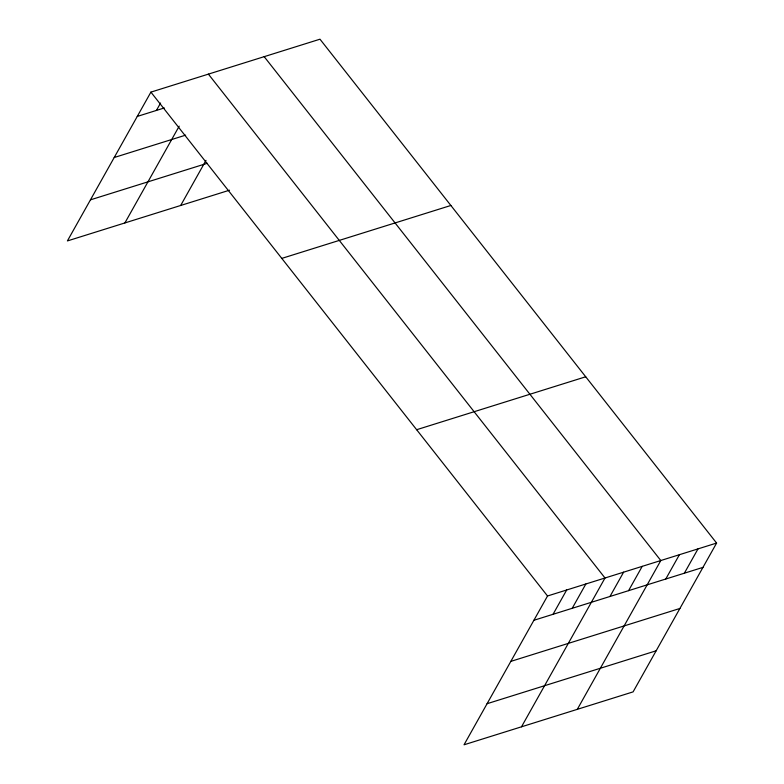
<?xml version="1.0" encoding="UTF-8"?>
<svg xmlns="http://www.w3.org/2000/svg" width="784" height="784" viewBox="0 0 784 784"><rect width="100%" height="100%" fill="white"/><g stroke="black" fill="none" stroke-linecap="round" stroke-linejoin="round"><path stroke-width="1.18" d="M716.605 543.067L547.526 595.987L464.02 744.8L633.09 691.88L716.605 543.067L319.98 39.2L150.91 92.12L67.395 240.933L229.496 190.198M156.428 110.426L160.583 103.027M124.881 222.94L179.193 126.165M180.683 205.477L205.996 160.357M553.043 614.293L566.685 589.989M572.212 608.296L585.854 583.992M521.497 726.807L605.013 577.994L208.397 74.127M609.972 596.477L623.613 572.173M628.572 590.656L642.214 566.352M577.298 709.344L660.804 560.531L264.188 56.664M665.763 579.023L679.405 554.709M684.363 573.202L698.005 548.888M137.269 116.424L164.317 107.957M114.209 157.515L185.641 135.152M90.454 199.842L207.221 163.297M281.789 258.397L450.869 205.477M416.647 429.71L585.717 376.79M533.884 620.291L702.964 567.381M510.825 661.382L679.904 608.462M487.07 703.709L656.149 650.798M150.91 92.12L547.526 595.987"/></g></svg>
